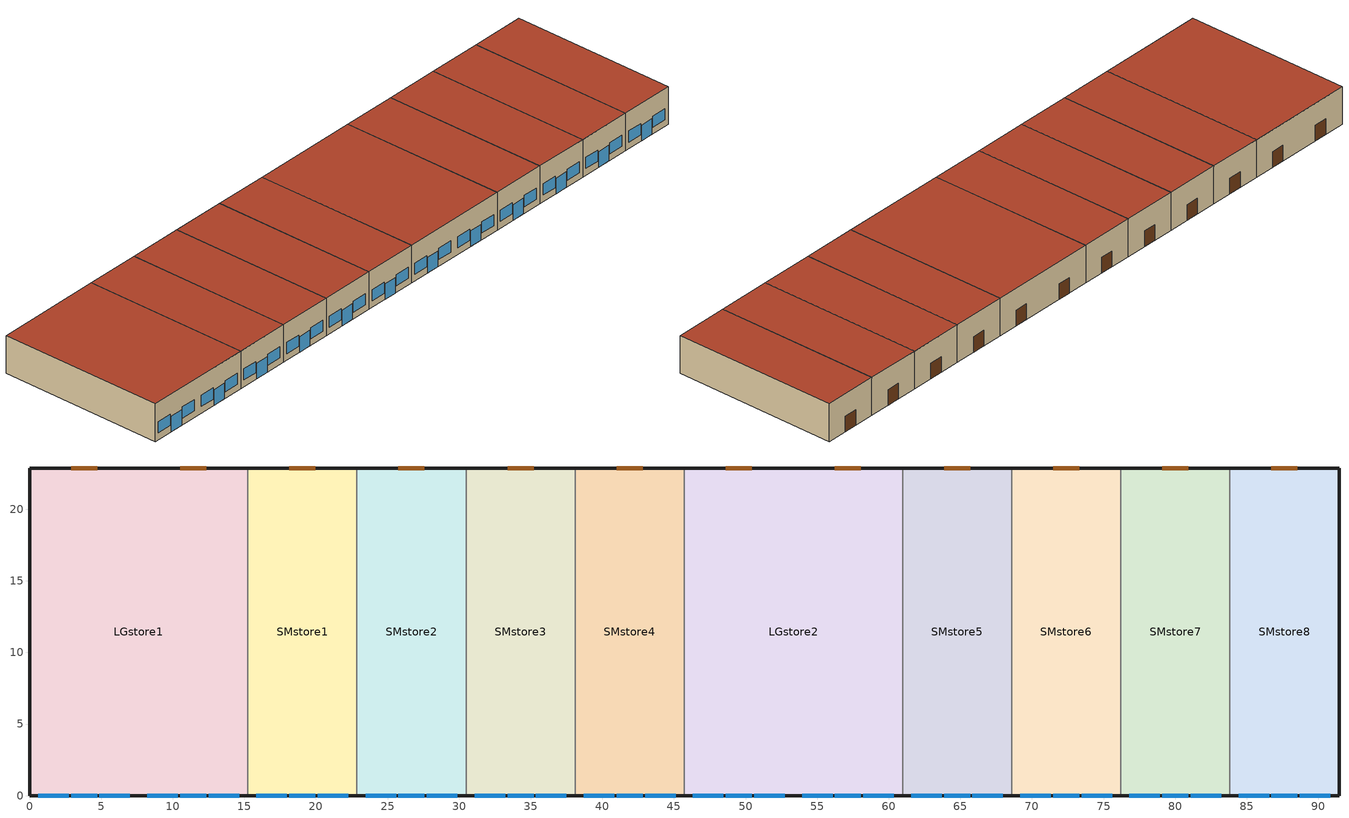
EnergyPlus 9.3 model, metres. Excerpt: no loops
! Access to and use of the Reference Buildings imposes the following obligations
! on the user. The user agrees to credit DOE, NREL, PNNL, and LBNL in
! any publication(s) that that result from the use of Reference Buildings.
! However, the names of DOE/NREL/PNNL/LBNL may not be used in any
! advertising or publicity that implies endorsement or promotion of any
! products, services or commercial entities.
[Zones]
LGstore1
 floor ground (ext-slab): 0,22.86 15.24,22.86 15.24,0 0,0 z0
 wall outside (Steel Frame Non-res Ext Wall): 15.24,22.86 0,22.86 0,0 15.24,0 z0:5.18
 wall to SMstore1 (int-walls): 15.24,0 15.24,22.86 z0:5.18
 window (Window Non-res Fixed): 2.9,0 4.73,0 / 10.52,0 12.35,0 z0:2.13; 0.61,0 2.74,0 / 4.88,0 7.01,0 / 8.23,0 10.36,0 / 12.5,0 14.63,0 z0.91:2.43
 door (Swinging Door Non-res): 4.73,22.86 2.9,22.86 / 12.35,22.86 10.52,22.86 z0:2.13
 roof outside (IEAD Non-res Roof): 15.24,22.86 0,22.86 0,0 15.24,0 z5.18
LGstore2
 floor ground (ext-slab): 45.72,22.86 60.96,22.86 60.96,0 45.72,0 z0
 wall outside (Steel Frame Non-res Ext Wall): 45.72,0 60.96,0 / 60.96,22.86 45.72,22.86 z0:5.18
 wall to SMstore4 (int-walls): 45.72,22.86 45.72,0 z0:5.18
 wall to SMstore5 (int-walls): 60.96,0 60.96,22.86 z0:5.18
 window (Window Non-res Fixed): 48.62,0 50.44,0 / 56.24,0 58.06,0 z0:2.13; 46.33,0 48.46,0 / 50.6,0 52.73,0 / 53.95,0 56.08,0 / 58.22,0 60.35,0 z0.91:2.43
 door (Swinging Door Non-res): 50.44,22.86 48.62,22.86 / 58.06,22.86 56.24,22.86 z0:2.13
 roof outside (IEAD Non-res Roof): 60.96,22.86 45.72,22.86 45.72,0 60.96,0 z5.18
SMstore1
 floor ground (ext-slab): 15.24,22.86 22.86,22.86 22.86,0 15.24,0 z0
 wall outside (Steel Frame Non-res Ext Wall): 15.24,0 22.86,0 / 22.86,22.86 15.24,22.86 z0:5.18
 wall to SMstore2 (int-walls): 22.86,0 22.86,22.86 z0:5.18
 window (Window Non-res Fixed): 18.14,0 19.97,0 z0:2.13; 15.85,0 17.98,0 / 20.12,0 22.25,0 z0.91:2.43
 door (Swinging Door Non-res): 19.97,22.86 18.14,22.86 z0:2.13
 roof outside (IEAD Non-res Roof): 22.86,22.86 15.24,22.86 15.24,0 22.86,0 z5.18
SMstore2
 floor ground (ext-slab): 22.86,22.86 30.48,22.86 30.48,0 22.86,0 z0
 wall outside (Steel Frame Non-res Ext Wall): 22.86,0 30.48,0 / 30.48,22.86 22.86,22.86 z0:5.18
 wall to SMstore3 (int-walls): 30.48,0 30.48,22.86 z0:5.18
 window (Window Non-res Fixed): 25.76,0 27.58,0 z0:2.13; 23.47,0 25.6,0 / 27.74,0 29.87,0 z0.91:2.43
 door (Swinging Door Non-res): 27.58,22.86 25.76,22.86 z0:2.13
 roof outside (IEAD Non-res Roof): 30.48,22.86 22.86,22.86 22.86,0 30.48,0 z5.18
SMstore3
 floor ground (ext-slab): 30.48,22.86 38.1,22.86 38.1,0 30.48,0 z0
 wall outside (Steel Frame Non-res Ext Wall): 30.48,0 38.1,0 / 38.1,22.86 30.48,22.86 z0:5.18
 wall to SMstore4 (int-walls): 38.1,0 38.1,22.86 z0:5.18
 window (Window Non-res Fixed): 33.38,0 35.2,0 z0:2.13; 31.09,0 33.22,0 / 35.36,0 37.49,0 z0.91:2.43
 door (Swinging Door Non-res): 35.2,22.86 33.38,22.86 z0:2.13
 roof outside (IEAD Non-res Roof): 38.1,22.86 30.48,22.86 30.48,0 38.1,0 z5.18
SMstore4
 floor ground (ext-slab): 38.1,22.86 45.72,22.86 45.72,0 38.1,0 z0
 wall outside (Steel Frame Non-res Ext Wall): 38.1,0 45.72,0 / 45.72,22.86 38.1,22.86 z0:5.18
 window (Window Non-res Fixed): 41,0 42.82,0 z0:2.13; 38.71,0 40.84,0 / 42.98,0 45.11,0 z0.91:2.43
 door (Swinging Door Non-res): 42.82,22.86 41,22.86 z0:2.13
 roof outside (IEAD Non-res Roof): 45.72,22.86 38.1,22.86 38.1,0 45.72,0 z5.18
SMstore5
 floor ground (ext-slab): 60.96,22.86 68.58,22.86 68.58,0 60.96,0 z0
 wall outside (Steel Frame Non-res Ext Wall): 60.96,0 68.58,0 / 68.58,22.86 60.96,22.86 z0:5.18
 wall to SMstore6 (int-walls): 68.58,0 68.58,22.86 z0:5.18
 window (Window Non-res Fixed): 63.86,0 65.68,0 z0:2.13; 61.57,0 63.7,0 / 65.84,0 67.97,0 z0.91:2.43
 door (Swinging Door Non-res): 65.68,22.86 63.86,22.86 z0:2.13
 roof outside (IEAD Non-res Roof): 68.58,22.86 60.96,22.86 60.96,0 68.58,0 z5.18
SMstore6
 floor ground (ext-slab): 68.58,22.86 76.2,22.86 76.2,0 68.58,0 z0
 wall outside (Steel Frame Non-res Ext Wall): 68.58,0 76.2,0 / 76.2,22.86 68.58,22.86 z0:5.18
 wall to SMstore7 (int-walls): 76.2,0 76.2,22.86 z0:5.18
 window (Window Non-res Fixed): 71.48,0 73.3,0 z0:2.13; 69.19,0 71.32,0 / 73.46,0 75.59,0 z0.91:2.43
 door (Swinging Door Non-res): 73.3,22.86 71.48,22.86 z0:2.13
 roof outside (IEAD Non-res Roof): 76.2,22.86 68.58,22.86 68.58,0 76.2,0 z5.18
SMstore7
 floor ground (ext-slab): 76.2,22.86 83.82,22.86 83.82,0 76.2,0 z0
 wall outside (Steel Frame Non-res Ext Wall): 76.2,0 83.82,0 / 83.82,22.86 76.2,22.86 z0:5.18
 wall to SMstore8 (int-walls): 83.82,0 83.82,22.86 z0:5.18
 window (Window Non-res Fixed): 79.1,0 80.92,0 z0:2.13; 76.81,0 78.94,0 / 81.08,0 83.21,0 z0.91:2.43
 door (Swinging Door Non-res): 80.92,22.86 79.1,22.86 z0:2.13
 roof outside (IEAD Non-res Roof): 83.82,22.86 76.2,22.86 76.2,0 83.82,0 z5.18
SMstore8
 floor ground (ext-slab): 83.82,22.86 91.44,22.86 91.44,0 83.82,0 z0
 wall outside (Steel Frame Non-res Ext Wall): 83.82,0 91.44,0 91.44,22.86 83.82,22.86 z0:5.18
 window (Window Non-res Fixed): 86.72,0 88.54,0 z0:2.13; 84.43,0 86.56,0 / 88.7,0 90.83,0 z0.91:2.43
 door (Swinging Door Non-res): 88.54,22.86 86.72,22.86 z0:2.13
 roof outside (IEAD Non-res Roof): 91.44,22.86 83.82,22.86 83.82,0 91.44,0 z5.18
[Building]
Ref Bldg Strip Mall Post1980_v1.3_5.0: North Axis {deg}=0; Terrain=City; Loads Convergence Tolerance Value {W}=0.04; Temperature Convergence Tolerance Value {deltaC}=0.2; Solar Distribution=FullInteriorAndExterior; Maximum Number of Warmup Days=25; Minimum Number of Warmup Days=6
[Site:Location]
USA TX-HOUSTON: Latitude {deg}=29.97; Longitude {deg}=-95.37; Time Zone {hr}=-6; Elevation {m}=33
[SizingPeriod:DesignDay] Day of Month=21; Humidity Condition Type=Wetbulb; Barometric Pressure {Pa}=100929; Rain Indicator=No; Snow Indicator=No; Daylight Saving Time Indicator=No; Solar Model Indicator=ASHRAEClearSky
Name | Month | Day Type | Maximum Dry-Bulb Temperature {C} | Daily Dry-Bulb Temperature Range {deltaC} | Wetbulb or DewPoint at Maximum Dry-Bulb {C} | Wind Speed {m/s} | Wind Direction {deg} | Sky Clearness
HOUSTON Ann Htg 99.6% Condns DB | 1 | WinterDesignDay | -2.4 | 0 | -2.4 | 2.7 | 0 | 0
HOUSTON Ann Clg .4% Condns WB=>MDB | 7 | SummerDesignDay | 32 | 10.6 | 26.7 | 3.7 | 170 | 1
[Site:WaterMainsTemperature]
Calculation Method=CORRELATION; Annual Average Outdoor Air Temperature {C}=19.99; Maximum Difference In Monthly Average Outdoor Air Temperatures {deltaC}=17.1
[Site:GroundTemperature:BuildingSurface]
20.541, 20.346, 20.801, 22.127, 22.752, 22.868, 22.937, 22.96, 22.981, 22.822, 21.631, 20.645
[Construction]
Steel Frame Non-res Ext Wall: Wood Siding, Steel Frame NonRes Wall Insulation, 1/2IN Gypsum
IEAD Non-res Roof: Roof Membrane, IEAD NonRes Roof Insulation, Metal Decking
ext-slab: HW CONCRETE
int-walls: 1/2IN Gypsum, 1/2IN Gypsum
Window Non-res Fixed: NonRes Fixed Assembly Window
Swinging Door Non-res: Opaque Door panel NonRes
InteriorFurnishings: Std Wood 6inch
[Material] Thermal Absorptance=0.9
Name | Roughness | Thickness {m} | Conductivity {W/m-K} | Density {kg/m3} | Specific Heat {J/kg-K} | Solar Absorptance | Visible Absorptance
Steel Frame NonRes Wall Insulation | MediumRough | 0.0418527 | 0.049 | 265 | 836.8 | 0.7 | 0.7
IEAD NonRes Roof Insulation | MediumRough | 0.118437 | 0.049 | 265 | 836.8 | 0.7 | 0.7
Std Wood 6inch | MediumSmooth | 0.15 | 0.12 | 540 | 1210 | 0.7 | 0.7
Wood Siding | MediumSmooth | 0.01 | 0.11 | 544.62 | 1210 | 0.78 | 0.78
1/2IN Gypsum | Smooth | 0.0127 | 0.16 | 784.9 | 830 | 0.92 | 0.92
HW CONCRETE | Rough | 0.1016 | 1.311 | 2240 | 836.8 | 0.7 | 0.7
Roof Membrane | VeryRough | 0.0095 | 0.16 | 1121.29 | 1460 | 0.7 | 0.7
Metal Decking | MediumSmooth | 0.0015 | 45.006 | 7680 | 418.4 | 0.7 | 0.3
[WindowMaterial:SimpleGlazingSystem]
NonRes Fixed Assembly Window: U-Factor {W/m2-K}=6.92716; Solar Heat Gain Coefficient=0.25
[Material:NoMass]
Opaque Door panel NonRes: Roughness=MediumRough; Thermal Resistance {m2-K/W}=0.101897; Thermal Absorptance=0.9; Solar Absorptance=0.7; Visible Absorptance=0.7
[Zone] Type=1; Multiplier=1; Floor Area {m2}=autocalculate; Part of Total Floor Area=Yes
LGstore1; LGstore2; SMstore1; SMstore2; SMstore3; SMstore4; SMstore5; SMstore6; SMstore7; SMstore8
[People] Number of People Schedule=BLDG_OCC_SCH; Number of People Calculation Method=Area/Person; Zone Floor Area per Person {m2/person}=6.19; Fraction Radiant=0.3; Sensible Heat Fraction=AUTOCALCULATE; Activity Level Schedule=ACTIVITY_SCH; Enable ASHRAE 55 Comfort Warnings=No; Mean Radiant Temperature Calculation Type=ZoneAveraged; Work Efficiency Schedule=WORK_EFF_SCH; Clothing Insulation Calculation Method=ClothingInsulationSchedule; Clothing Insulation Schedule=CLOTHING_SCH; Air Velocity Schedule=AIR_VELO_SCH; Thermal Comfort Model 1 Type=FANGER
Name | Zone or ZoneList
LGstore1 People | LGstore1
LGstore2 People | LGstore2
SMstore1 People | SMstore1
SMstore2 People | SMstore2
SMstore3 People | SMstore3
SMstore4 People | SMstore4
SMstore5 People | SMstore5
SMstore6 People | SMstore6
SMstore7 People | SMstore7
SMstore8 People | SMstore8
[Lights] Schedule=BLDG_LIGHT_SCH; Design Level Calculation Method=Watts/Area; Return Air Fraction=0; Fraction Radiant=0.7; Fraction Visible=0.2; Fraction Replaceable=1; Return Air Fraction Calculated from Plenum Temperature=No
Name | Zone or ZoneList | Watts per Zone Floor Area {W/m2}
LGstore1_Lights | LGstore1 | 60.26
LGstore2_Lights | LGstore2 | 29.05
SMstore1_Lights | SMstore1 | 60.26
SMstore2_Lights | SMstore2 | 35.51
SMstore3_Lights | SMstore3 | 35.51
SMstore4_Lights | SMstore4 | 35.51
SMstore5_Lights | SMstore5 | 29.05
SMstore6_Lights | SMstore6 | 29.05
SMstore7_Lights | SMstore7 | 29.05
SMstore8_Lights | SMstore8 | 29.05
[ElectricEquipment] Schedule=BLDG_EQUIP_SCH; Design Level Calculation Method=Watts/Area; Watts per Zone Floor Area {W/m2}=4.3; Fraction Latent=0; Fraction Radiant=0.5; Fraction Lost=0
Name | Zone or ZoneList
LGstore1_MiscPlug_Equip | LGstore1
LGstore2_MiscPlug_Equip | LGstore2
SMstore1_MiscPlug_Equip | SMstore1
SMstore2_MiscPlug_Equip | SMstore2
SMstore3_MiscPlug_Equip | SMstore3
SMstore4_MiscPlug_Equip | SMstore4
SMstore5_MiscPlug_Equip | SMstore5
SMstore6_MiscPlug_Equip | SMstore6
SMstore7_MiscPlug_Equip | SMstore7
SMstore8_MiscPlug_Equip | SMstore8
[Exterior:Lights]
Exterior Facade Lighting: Schedule=ALWAYS_ON; Design Level {W}=13499; Control Option=AstronomicalClock
[ZoneInfiltration:DesignFlowRate] Schedule=INFIL_HALF_ON_SCH; Design Flow Rate Calculation Method=Flow/ExteriorArea; Flow per Exterior Surface Area {m3/s-m2}=0.001133; Constant Term Coefficient=1; Temperature Term Coefficient=0; Velocity Term Coefficient=0; Velocity Squared Term Coefficient=0
Name | Zone or ZoneList
LGstore1_Infiltration | LGstore1
LGstore2_Infiltration | LGstore2
SMstore1_Infiltration | SMstore1
SMstore2_Infiltration | SMstore2
SMstore3_Infiltration | SMstore3
SMstore4_Infiltration | SMstore4
SMstore5_Infiltration | SMstore5
SMstore6_Infiltration | SMstore6
SMstore7_Infiltration | SMstore7
SMstore8_Infiltration | SMstore8
[InternalMass] Construction=InteriorFurnishings
Name | Zone or ZoneList | Surface Area {m2}
LGstore1 Internal Mass | LGstore1 | 696.7728
LGstore2 Internal Mass | LGstore2 | 696.7728
SMstore1 Internal Mass | SMstore1 | 348.3864
SMstore2 Internal Mass | SMstore2 | 348.3864
SMstore3 Internal Mass | SMstore3 | 348.3864
SMstore4 Internal Mass | SMstore4 | 348.3864
SMstore5 Internal Mass | SMstore5 | 348.3864
SMstore6 Internal Mass | SMstore6 | 348.3864
SMstore7 Internal Mass | SMstore7 | 348.3864
SMstore8 Internal Mass | SMstore8 | 348.3864
[AvailabilityManager:NightCycle] Applicability Schedule=ALWAYS_ON; Fan Schedule=HVACOperationSchd; Control Type=CycleOnAny; Thermostat Tolerance {deltaC}=1; Cycling Run Time Control Type=FixedRunTime; Cycling Run Time {s}=1800
PSZ-AC_10:10 Availability Manager; PSZ-AC_1:1 Availability Manager; PSZ-AC_2:2 Availability Manager; PSZ-AC_3:3 Availability Manager; PSZ-AC_4:4 Availability Manager; PSZ-AC_5:5 Availability Manager; PSZ-AC_6:6 Availability Manager; PSZ-AC_7:7 Availability Manager; PSZ-AC_8:8 Availability Manager; PSZ-AC_9:9 Availability Manager
[UtilityCost:Tariff]
Name | Output Meter | Conversion Factor Choice | Season Schedule | Demand Window Length | Monthly Charge or Variable | Group
ReliantEnergy_PTB-LGS_LargeGeneral | Electricity:Facility | kWh | ReliantEnergySeasonSched | HalfHour | 2936.2 | Comm Elect
ReliantEnergy_PTB-MGS_MiscGeneral | Electricity:Facility | kWh | ReliantEnergySeasonSched | HalfHour | 18.82 | Comm Elect
TX_EIAMonthlyRateGas | Gas:Facility | MCF |  |  | 0 | Comm Gas
[UtilityCost:Charge:Simple]
Name | Utility Cost Charge Simple | Tariff | Source Variable | Season | Category Variable | Cost per Unit Value or Variable
 | SummerFuelEnergyCharge | ReliantEnergy_PTB-LGS_LargeGeneral | totalEnergy | Summer | EnergyCharges | 0.0823
 | WinterFuelEnergyCharge | ReliantEnergy_PTB-LGS_LargeGeneral | totalEnergy | Winter | EnergyCharges | 0.0485
 | TaxofEightPtTwoFivePercent | ReliantEnergy_PTB-LGS_LargeGeneral | SubTotal | Annual | Taxes | 0.0825
 | SummerFuelEnergyCharge | ReliantEnergy_PTB-MGS_MiscGeneral | totalEnergy | Summer | EnergyCharges | 0.0823
 | WinterFuelEnergyCharge | ReliantEnergy_PTB-MGS_MiscGeneral | totalEnergy | Winter | EnergyCharges | 0.0485
 | TaxofEightPtTwoFivePercent | ReliantEnergy_PTB-MGS_MiscGeneral | SubTotal | Annual | Taxes | 0.0825
 | MonthlyRateGasCharge | TX_EIAMonthlyRateGas | totalEnergy | Annual | EnergyCharges | TX_MonthlyGasRates
 | TaxofEightPtTwoFivePercent | TX_EIAMonthlyRateGas | SubTotal | Annual | Taxes | 0.0825
[UtilityCost:Charge:Block]
Name | Utility Cost Charge Block | Tariff | Source Variable | Season | Category Variable | Block Size Multiplier Value or Variable | Block Size 1 Value or Variable | Block 1 Cost per Unit Value or Variable | Block Size 2 Value or Variable | Block 2 Cost per Unit Value or Variable | Block Size 3 Value or Variable | Block 3 Cost per Unit Value or Variable
 | SummerBaseEnergycharge | ReliantEnergy_PTB-LGS_LargeGeneral | TotalEnergy | Summer | EnergyCharges | TotalDemand | 295 | 0.0249 | remaining | 0.0048
 | AnnualDemandCharge | ReliantEnergy_PTB-LGS_LargeGeneral | TotalDemand | Annual | DemandCharges |  | 400 | 0 | remaining | 6.14
 | SummerBaseEnergycharge | ReliantEnergy_PTB-MGS_MiscGeneral | TotalEnergy | Summer | EnergyCharges | TotalDemand | 125 | 0.0521 | 170 | 0.0317 | remaining | 0.0055
 | SummerBaseEnergycharge | ReliantEnergy_PTB-MGS_MiscGeneral | TotalEnergy | Summer | EnergyCharges | TotalDemand | 125 | 0.0504 | 170 | 0.0317 | remaining | 0.0055
 | AnnualDemandCharge | ReliantEnergy_PTB-MGS_MiscGeneral | TotalDemand | Annual | DemandCharges | TotalDemand | 10 | 0 | remaining | 3.04
[UtilityCost:Qualify] Variable=TotalDemand; Threshold Value or Variable=400; Season=Annual; Threshold Test=Count
Name | Utility Cost Qualify | Tariff | Qualify Type | Number of Months
 | MinDemand400kw | ReliantEnergy_PTB-LGS_LargeGeneral | Minimum | 12
 | MaxDemand400kw | ReliantEnergy_PTB-MGS_MiscGeneral | Maximum | 1
[UtilityCost:Variable]
TX_MonthlyGasRates: Tariff=TX_EIAMonthlyRateGas; Variable Type=Currency; January Value=7.87; February Value=7.73; March Value=7.41; April Value=7.86; May Value=8.05; June Value=8.75; July Value=8.21; August Value=8.34; September Value=8.04; October Value=7.65; November Value=8.24; December Value=7.99
[EnergyManagementSystem:ProgramCallingManager]
Volume_Initializer: BeginNewEnvironment; Initialize_Volumes
Setpoint_Controller: BeginTimestepBeforePredictor; Set_Setpoints
Demand_Reporter: EndOfZoneTimestepAfterZoneReporting; Report_Demand; Report_Occupants; Calculate_Temperatures
[EnergyManagementSystem:Program]
Set_Setpoints: Set C1 = C1_NOM + COOL_SETP_DELTA*5.0/9.0; Set H1 = H1_NOM + HEAT_SETP_DELTA*5.0/9.0
Initialize_Volumes: Set LGSTORE1_V = 1804.64; Set LGSTORE2_V = 1804.64; Set SMSTORE1_V = 902.32; Set SMSTORE2_V = 902.32; Set SMSTORE3_V = 902.32; Set SMSTORE4_V = 902.32; Set SMSTORE5_V = 902.32; Set SMSTORE6_V = 902.32; Set SMSTORE7_V = 902.32; Set SMSTORE8_V = 902.32
Calculate_Temperatures: Set TOTAL_COOL_V = 0.0; Set TOTAL_HEAT_V = 0.0; Set C_SET = 0.0; Set H_SET = 0.0; Set C_CUR = 0.0; Set H_CUR = 0.0; Set Total_V = 10827.84; Set Controlled_V = 10827.84; IF (LGSTORE1_H > 0); Set H_SET = H_SET + H1 * LGSTORE1_V; Set H_CUR = H_CUR + LGSTORE1_T * LGSTORE1_V; Set TOTAL_HEAT_V = TOTAL_HEAT_V + LGSTORE1_V; ENDIF; IF (LGSTORE1_C > 0); Set C_SET = C_SET + C1 * LGSTORE1_V; Set C_CUR = C_CUR + LGSTORE1_T * LGSTORE1_V; Set TOTAL_COOL_V = TOTAL_COOL_V + LGSTORE1_V; ENDIF; IF (LGSTORE2_H > 0); Set H_SET = H_SET + H1 * LGSTORE2_V; Set H_CUR = H_CUR + LGSTORE2_T * LGSTORE2_V; Set TOTAL_HEAT_V = TOTAL_HEAT_V + LGSTORE2_V; ENDIF; IF (LGSTORE2_C > 0); Set C_SET = C_SET + C1 * LGSTORE2_V; Set C_CUR = C_CUR + LGSTORE2_T * LGSTORE2_V; Set TOTAL_COOL_V = TOTAL_COOL_V + LGSTORE2_V; ENDIF; IF (SMSTORE1_H > 0); Set H_SET = H_SET + H1 * SMSTORE1_V; Set H_CUR = H_CUR + SMSTORE1_T * SMSTORE1_V; Set TOTAL_HEAT_V = TOTAL_HEAT_V + SMSTORE1_V; ENDIF; IF (SMSTORE1_C > 0); Set C_SET = C_SET + C1 * SMSTORE1_V; Set C_CUR = C_CUR + SMSTORE1_T * SMSTORE1_V; Set TOTAL_COOL_V = TOTAL_COOL_V + SMSTORE1_V; ENDIF; IF (SMSTORE2_H > 0); Set H_SET = H_SET + H1 * SMSTORE2_V; Set H_CUR = H_CUR + SMSTORE2_T * SMSTORE2_V; Set TOTAL_HEAT_V = TOTAL_HEAT_V + SMSTORE2_V; ENDIF; IF (SMSTORE2_C > 0); Set C_SET = C_SET + C1 * SMSTORE2_V; Set C_CUR = C_CUR + SMSTORE2_T * SMSTORE2_V; Set TOTAL_COOL_V = TOTAL_COOL_V + SMSTORE2_V; ENDIF; IF (SMSTORE3_H > 0); Set H_SET = H_SET + H1 * SMSTORE3_V; Set H_CUR = H_CUR + SMSTORE3_T * SMSTORE3_V; Set TOTAL_HEAT_V = TOTAL_HEAT_V + SMSTORE3_V; ENDIF; IF (SMSTORE3_C > 0); Set C_SET = C_SET + C1 * SMSTORE3_V; Set C_CUR = C_CUR + SMSTORE3_T * SMSTORE3_V; Set TOTAL_COOL_V = TOTAL_COOL_V + SMSTORE3_V; ENDIF; IF (SMSTORE4_H > 0); Set H_SET = H_SET + H1 * SMSTORE4_V; Set H_CUR = H_CUR + SMSTORE4_T * SMSTORE4_V; Set TOTAL_HEAT_V = TOTAL_HEAT_V + SMSTORE4_V; ENDIF; IF (SMSTORE4_C > 0); Set C_SET = C_SET + C1 * SMSTORE4_V; Set C_CUR = C_CUR + SMSTORE4_T * SMSTORE4_V; Set TOTAL_COOL_V = TOTAL_COOL_V + SMSTORE4_V; ENDIF; IF (SMSTORE5_H > 0); Set H_SET = H_SET + H1 * SMSTORE5_V; Set H_CUR = H_CUR + SMSTORE5_T * SMSTORE5_V; Set TOTAL_HEAT_V = TOTAL_HEAT_V + SMSTORE5_V; ENDIF; IF (SMSTORE5_C > 0); Set C_SET = C_SET + C1 * SMSTORE5_V; Set C_CUR = C_CUR + SMSTORE5_T * SMSTORE5_V; Set TOTAL_COOL_V = TOTAL_COOL_V + SMSTORE5_V; ENDIF; IF (SMSTORE6_H > 0); Set H_SET = H_SET + H1 * SMSTORE6_V; Set H_CUR = H_CUR + SMSTORE6_T * SMSTORE6_V; Set TOTAL_HEAT_V = TOTAL_HEAT_V + SMSTORE6_V; ENDIF; IF (SMSTORE6_C > 0); Set C_SET = C_SET + C1 * SMSTORE6_V; Set C_CUR = C_CUR + SMSTORE6_T * SMSTORE6_V; Set TOTAL_COOL_V = TOTAL_COOL_V + SMSTORE6_V; ENDIF; IF (SMSTORE7_H > 0); Set H_SET = H_SET + H1 * SMSTORE7_V; Set H_CUR = H_CUR + SMSTORE7_T * SMSTORE7_V; Set TOTAL_HEAT_V = TOTAL_HEAT_V + SMSTORE7_V; ENDIF; IF (SMSTORE7_C > 0); Set C_SET = C_SET + C1 * SMSTORE7_V; Set C_CUR = C_CUR + SMSTORE7_T * SMSTORE7_V; Set TOTAL_COOL_V = TOTAL_COOL_V + SMSTORE7_V; ENDIF; IF (SMSTORE8_H > 0); Set H_SET = H_SET + H1 * SMSTORE8_V; Set H_CUR = H_CUR + SMSTORE8_T * SMSTORE8_V; Set TOTAL_HEAT_V = TOTAL_HEAT_V + SMSTORE8_V; ENDIF; IF (SMSTORE8_C > 0); Set C_SET = C_SET + C1 * SMSTORE8_V; Set C_CUR = C_CUR + SMSTORE8_T * SMSTORE8_V; Set TOTAL_COOL_V = TOTAL_COOL_V + SMSTORE8_V; ENDIF; Set T_CUR = 0; Set T_CUR = T_CUR + LGSTORE1_T * LGSTORE1_V; Set T_CUR = T_CUR + LGSTORE2_T * LGSTORE2_V; Set T_CUR = T_CUR + SMSTORE1_T * SMSTORE1_V; Set T_CUR = T_CUR + SMSTORE2_T * SMSTORE2_V; Set T_CUR = T_CUR + SMSTORE3_T * SMSTORE3_V; Set T_CUR = T_CUR + SMSTORE4_T * SMSTORE4_V; Set T_CUR = T_CUR + SMSTORE5_T * SMSTORE5_V; Set T_CUR = T_CUR + SMSTORE6_T * SMSTORE6_V; Set T_CUR = T_CUR + SMSTORE7_T * SMSTORE7_V; Set T_CUR = T_CUR + SMSTORE8_T * SMSTORE8_V; Set T_CUR = T_CUR/Controlled_V*9.0/5.0+32.0; Set Schedule_Cooling_Temperature = 0.0; Set T_Cooling = 0; Set T_Cooling = T_Cooling + C1 * LGSTORE1_V; Set Schedule_Cooling_Temperature = Schedule_Cooling_Temperature + C1_NOM * LGSTORE1_V; Set T_Cooling = T_Cooling + C1 * LGSTORE2_V; Set Schedule_Cooling_Temperature = Schedule_Cooling_Temperature + C1_NOM * LGSTORE2_V; Set T_Cooling = T_Cooling + C1 * SMSTORE1_V; Set Schedule_Cooling_Temperature = Schedule_Cooling_Temperature + C1_NOM * SMSTORE1_V; Set T_Cooling = T_Cooling + C1 * SMSTORE2_V; Set Schedule_Cooling_Temperature = Schedule_Cooling_Temperature + C1_NOM * SMSTORE2_V; Set T_Cooling = T_Cooling + C1 * SMSTORE3_V; Set Schedule_Cooling_Temperature = Schedule_Cooling_Temperature + C1_NOM * SMSTORE3_V; Set T_Cooling = T_Cooling + C1 * SMSTORE4_V; Set Schedule_Cooling_Temperature = Schedule_Cooling_Temperature + C1_NOM * SMSTORE4_V; Set T_Cooling = T_Cooling + C1 * SMSTORE5_V; Set Schedule_Cooling_Temperature = Schedule_Cooling_Temperature + C1_NOM * SMSTORE5_V; Set T_Cooling = T_Cooling + C1 * SMSTORE6_V; Set Schedule_Cooling_Temperature = Schedule_Cooling_Temperature + C1_NOM * SMSTORE6_V; Set T_Cooling = T_Cooling + C1 * SMSTORE7_V; Set Schedule_Cooling_Temperature = Schedule_Cooling_Temperature + C1_NOM * SMSTORE7_V; Set T_Cooling = T_Cooling + C1 * SMSTORE8_V; Set Schedule_Cooling_Temperature = Schedule_Cooling_Temperature + C1_NOM * SMSTORE8_V; Set T_Cooling = T_Cooling/Controlled_V*9.0/5.0+32.0; Set Schedule_Cooling_Temperature = Schedule_Cooling_Temperature/Controlled_V*9.0/5.0+32.0; Set Schedule_Heating_Temperature = 0.0; Set T_Heating = 0; Set T_Heating = T_Heating + H1 * LGSTORE1_V; Set Schedule_Heating_Temperature = Schedule_Heating_Temperature + H1_NOM * LGSTORE1_V; Set T_Heating = T_Heating + H1 * LGSTORE2_V; Set Schedule_Heating_Temperature = Schedule_Heating_Temperature + H1_NOM * LGSTORE2_V; Set T_Heating = T_Heating + H1 * SMSTORE1_V; Set Schedule_Heating_Temperature = Schedule_Heating_Temperature + H1_NOM * SMSTORE1_V; Set T_Heating = T_Heating + H1 * SMSTORE2_V; Set Schedule_Heating_Temperature = Schedule_Heating_Temperature + H1_NOM * SMSTORE2_V; Set T_Heating = T_Heating + H1 * SMSTORE3_V; Set Schedule_Heating_Temperature = Schedule_Heating_Temperature + H1_NOM * SMSTORE3_V; Set T_Heating = T_Heating + H1 * SMSTORE4_V; Set Schedule_Heating_Temperature = Schedule_Heating_Temperature + H1_NOM * SMSTORE4_V; Set T_Heating = T_Heating + H1 * SMSTORE5_V; Set Schedule_Heating_Temperature = Schedule_Heating_Temperature + H1_NOM * SMSTORE5_V; Set T_Heating = T_Heating + H1 * SMSTORE6_V; Set Schedule_Heating_Temperature = Schedule_Heating_Temperature + H1_NOM * SMSTORE6_V; Set T_Heating = T_Heating + H1 * SMSTORE7_V; Set Schedule_Heating_Temperature = Schedule_Heating_Temperature + H1_NOM * SMSTORE7_V; Set T_Heating = T_Heating + H1 * SMSTORE8_V; Set Schedule_Heating_Temperature = Schedule_Heating_Temperature + H1_NOM * SMSTORE8_V; Set T_Heating = T_Heating/Controlled_V*9.0/5.0+32.0; Set Schedule_Heating_Temperature = Schedule_Heating_Temperature/Controlled_V*9.0/5.0+32.0; Set Setpoint_Cooling_Temperature = T_Cooling; Set Current_Cooling_Temperature = T_CUR; Set Setpoint_Heating_Temperature = T_Heating; Set Current_Heating_Temperature = T_CUR
Report_Demand: Set Cooling_Power_State = 0.0; Set Heating_Power_State = 0.0; Set Flexible_Cooling_Demand = 0.0; Set Flexible_Heating_Demand = 0.0; Set Flexible_Cooling_Demand = Flexible_Cooling_Demand + Cooling_Coil_1; Set Flexible_Cooling_Demand = Flexible_Cooling_Demand + Cooling_Coil_2; Set Flexible_Cooling_Demand = Flexible_Cooling_Demand + Cooling_Coil_3; Set Flexible_Cooling_Demand = Flexible_Cooling_Demand + Cooling_Coil_4; Set Flexible_Cooling_Demand = Flexible_Cooling_Demand + Cooling_Coil_5; Set Flexible_Cooling_Demand = Flexible_Cooling_Demand + Cooling_Coil_6; Set Flexible_Cooling_Demand = Flexible_Cooling_Demand + Cooling_Coil_7; Set Flexible_Cooling_Demand = Flexible_Cooling_Demand + Cooling_Coil_8; Set Flexible_Cooling_Demand = Flexible_Cooling_Demand + Cooling_Coil_9; Set Flexible_Cooling_Demand = Flexible_Cooling_Demand + Cooling_Coil_10; Set Flexible_Cooling_Demand = Flexible_Cooling_Demand/(60*60*ZoneTimeStep); IF Flexible_Cooling_Demand > 1.0; Set Cooling_Power_State = 1.0; ENDIF; Set Flexible_Heating_Demand = Flexible_Heating_Demand/(60*60*ZoneTimeStep); IF Flexible_Heating_Demand > 1.0; Set Heating_Power_State = 1.0; ENDIF
Report_Occupants: Set Total_Occupants = 0.0; Set Total_Occupants = Total_Occupants + LGSTORE1_O; Set Total_Occupants = Total_Occupants + LGSTORE2_O; Set Total_Occupants = Total_Occupants + SMSTORE1_O; Set Total_Occupants = Total_Occupants + SMSTORE2_O; Set Total_Occupants = Total_Occupants + SMSTORE3_O; Set Total_Occupants = Total_Occupants + SMSTORE4_O; Set Total_Occupants = Total_Occupants + SMSTORE5_O; Set Total_Occupants = Total_Occupants + SMSTORE6_O; Set Total_Occupants = Total_Occupants + SMSTORE7_O; Set Total_Occupants = Total_Occupants + SMSTORE8_O
[EnergyManagementSystem:Sensor] Output:Variable or Output:Meter=Schedule Value
Name | Output:Variable or Output:Meter Index Key
C1_NOM | C1_NOM
H1_NOM | H1_NOM
[EnergyManagementSystem:Actuator] Actuated Component Type=Schedule:Compact; Actuated Component Control Type=Schedule Value
Name | Actuated Component Unique
C1 | CLGSETP_SCH
H1 | HTGSETP_SCH
[EnergyManagementSystem:OutputVariable] Type of Data in Variable=Averaged; Update Frequency=ZoneTimeStep
Name | EMS Variable
Cooling Controlled Load | Flexible_Cooling_Demand
Heating Controlled Load | Flexible_Heating_Demand
Cooling Schedule Temperature | Schedule_Cooling_Temperature
Heating Schedule Temperature | Schedule_Heating_Temperature
Cooling Setpoint Temperature | Setpoint_Cooling_Temperature
Heating Setpoint Temperature | Setpoint_Heating_Temperature
Cooling Current Temperature | Current_Cooling_Temperature
Heating Current Temperature | Current_Heating_Temperature
Cooling Power State | Cooling_Power_State
Heating Power State | Heating_Power_State
Heating Setpoint | H_SET
Cooling Setpoint | C_SET
Heating Current | H_CUR
Cooling Current | C_CUR
Heating Volume | TOTAL_HEAT_V
Cooling Volume | TOTAL_COOL_V
Indoor Air Temperature | T_CUR
Occupant Count | Total_Occupants
[ExternalInterface:Variable] Initial Value=0
COOL_SETP_DELTA; HEAT_SETP_DELTA
[Schedule:Compact]
ALWAYS_ON: Through: 12/31, For: AllDays, Until: 24:00, 1
BLDG_EQUIP_SCH: Through: 12/31, For: Weekdays, Until: 07:00, 0.2, Until: 08:00, 0.4, Until: 09:00, 0.7, Until: 18:00, 0.9, Until: 20:00, 0.8, Until: 21:00, 0.7, Until: 22:00, 0.4, Until: 24:00, 0.2, For: Saturday, Until: 07:00, 0.15, Until: 08:00, 0.3, Until: 09:00, 0.5, Until: 10:00, 0.8, Until: 18:00, 0.9, Until: 19:00, 0.7, Until: 21:00, 0.5, Until: 22:00, 0.3, Until: 24:00, 0.15, For: SummerDesignDay, Until: 24:00, 1, For: WinterDesignDay, Until: 24:00, 0, For: Sunday Holidays AllOtherDays, Until: 08:00, 0.15, Until: 10:00, 0.3, Until: 12:00, 0.6, Until: 17:00, 0.8, Until: 18:00, 0.6, Until: 19:00, 0.4, Until: 24:00, 0.15
BLDG_LIGHT_SCH: Through: 12/31, For: Weekdays, Until: 07:00, 0.05, Until: 08:00, 0.2, Until: 09:00, 0.5, Until: 18:00, 0.9, Until: 20:00, 0.6, Until: 21:00, 0.5, Until: 22:00, 0.2, Until: 24:00, 0.05, For: Saturday, Until: 07:00, 0.05, Until: 08:00, 0.1, Until: 09:00, 0.3, Until: 10:00, 0.6, Until: 18:00, 0.9, Until: 19:00, 0.5, Until: 21:00, 0.3, Until: 22:00, 0.1, Until: 24:00, 0.05, For: SummerDesignDay, Until: 24:00, 1, For: WinterDesignDay, Until: 24:00, 0, For: Sunday Holidays AllOtherDays, Until: 08:00, 0.05, Until: 10:00, 0.1, Until: 12:00, 0.4, Until: 17:00, 0.6, Until: 18:00, 0.4, Until: 19:00, 0.2, Until: 24:00, 0.05
BLDG_OCC_SCH: Through: 12/31, For: Weekdays, Until: 07:00, 0, Until: 08:00, 0.1, Until: 09:00, 0.2, Until: 11:00, 0.5, Until: 15:00, 0.7, Until: 16:00, 0.8, Until: 17:00, 0.7, Until: 19:00, 0.5, Until: 21:00, 0.3, Until: 24:00, 0, For: SummerDesignDay WinterDesignDay, Until: 24:00, 1, For: Saturday, Until: 07:00, 0, Until: 08:00, 0.1, Until: 09:00, 0.2, Until: 10:00, 0.5, Until: 11:00, 0.6, Until: 17:00, 0.8, Until: 18:00, 0.6, Until: 21:00, 0.2, Until: 22:00, 0.1, Until: 24:00, 0, For: AllOtherDays, Until: 09:00, 0, Until: 10:00, 0.1, Until: 12:00, 0.2, Until: 17:00, 0.4, Until: 18:00, 0.2, Until: 19:00, 0.1, Until: 24:00, 0
INFIL_HALF_ON_SCH: Through: 12/31, For: Weekdays SummerDesignDay, Until: 06:00, 1, Until: 21:00, 0.5, Until: 24:00, 1, For: Saturday, Until: 06:00, 1, Until: 22:00, 0.5, Until: 24:00, 1, For: WinterDesignDay, Until: 24:00, 1, For: Sunday Holidays AllOtherDays, Until: 08:00, 1, Until: 17:00, 0.5, Until: 24:00, 1
CLOTHING_SCH: Through: 04/30, For: AllDays, Until: 24:00, 1, Through: 09/30, For: AllDays, Until: 24:00, 0.5, Through: 12/31, For: AllDays, Until: 24:00, 1
ACTIVITY_SCH: Through: 12/31, For: AllDays, Until: 24:00, 120
AIR_VELO_SCH: Through: 12/31, For: AllDays, Until: 24:00, 0.2
WORK_EFF_SCH: Through: 12/31, For: AllDays, Until: 24:00, 0
CLGSETP_SCH; C1_NOM: Through: 12/31, For: Weekdays SummerDesignDay, Until: 06:00, 30, Until: 21:00, 24, Until: 24:00, 30, For: Saturday, Until: 06:00, 30, Until: 22:00, 24, Until: 24:00, 30, For WinterDesignDay, Until: 24:00, 30, For: Sunday Holidays AllOtherDays, Until: 8:00, 30, Until: 19:00, 24, Until: 24:00, 30
HTGSETP_SCH; H1_NOM: Through: 12/31, For: Weekdays, Until: 06:00, 15.6, Until: 21:00, 21, Until: 24:00, 15.6, For SummerDesignDay, Until: 24:00, 15.6, For WinterDesignDay, Until: 24:00, 21, For: Saturday, Until: 06:00, 15.6, Until: 22:00, 21, Until: 24:00, 15.6, For: AllOtherDays, Until:  8:00, 15.6, Until: 19:00, 21, Until: 24:00, 15.6
HVACOperationSchd: Through: 12/31, For: Weekdays SummerDesignDay, Until: 06:00, 0, Until: 21:00, 1, Until: 24:00, 0, For: Saturday WinterDesignDay, Until: 06:00, 0, Until: 22:00, 1, Until: 24:00, 0, For: AllOtherDays, Until: 08:00, 0, Until: 19:00, 1, Until: 24:00, 0
ReliantEnergySeasonSched: Through: 4/30, For: AllDays, Until: 24:00, 1, Through: 10/31, For: AllDays, Until: 24:00, 3, Through: 12/31, For: AllDays, Until: 24:00, 1
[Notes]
DOE Commercial Reference Building
Strip Mall, post-1980 construction
EnergyPlus Version 5.0
ASHRAE Standards 90.1-1989 and 62-1999
Description:  Single story, 10 single-zone stores, double size on end and middle.
Form:         Area = 2090 m2 (22,500 ft2);  single size store 174 m2 (1,875 ft2)
Number of Stories = 1; Shape = rectangle
Envelope:     Envelope thermal properties vary with climate according to ASHRAE Standard 90.1-1989.
Opaque constructions: steel frame walls; built-up flat roof (insulation above deck); slab-on-grade floor
Windows: window-to-wall ratio = 10.5% overall, but south wall is the only wall with glazing (26.24%)
Infiltration = 1.5 cfm/ft2 above grade wall area at 0.3 in wc (75 Pa) adjusted to 0.016 in wc (4 Pa).
50% of full value when ventilation system on.
HVAC:         PSZ-AC, gas furnace
Economizers per 90.1-2004
Int. gains:   W/m2 (W/ft2)            lights          elec plug     gas plug
High LPD (2 stores):    60.26 (5.60)    4.3 (0.4)     0
Med LPD (3 stores):     35.51 (3.30)    4.3 (0.4)     0
Low LPD (5 stores):     29.05 (2.70)    4.3 (0.4)     0
People: 6.19 m2/person (15/1000ft2)
Detached Shading:               None
Daylight:                       None
Natural Ventilation:            None
Zonal Equipment:                None
Air Primary Loops:              PSZ-AC
Plant Loops:                    None
System Equipment Autosize:      Yes
Purchased Cooling:              None
Purchased Heating:              None
Coils:                          Coil:Cooling:DX:SingleSpeed; Coil:Heating:Gas
Pumps:                          None
Boilers:                        None
Chillers:                       None
Reference citation for the Commercial Reference Buildings:
Deru, M.; Field, K.; Studer, D.; Benne, K.; Griffith, B.; Torcellini, P;
Halverson, M.; Winiarski, D.; Liu, B.; Rosenberg, M.; Huang, J.;
Yazdanian, M.; Crawley, D. (2010).
U.S. Department of Energy Commercial Reference Building Models of the National Building Stock.
Washington, DC: U.S. Department of Energy, Energy Efficiency and
Renewable Energy, Office of Building Technologies.
***GENERAL SIMULATION PARAMETERS***
Number of Zones: 10
***HOLIDAYS & DAYLIGHT SAVINGS***
